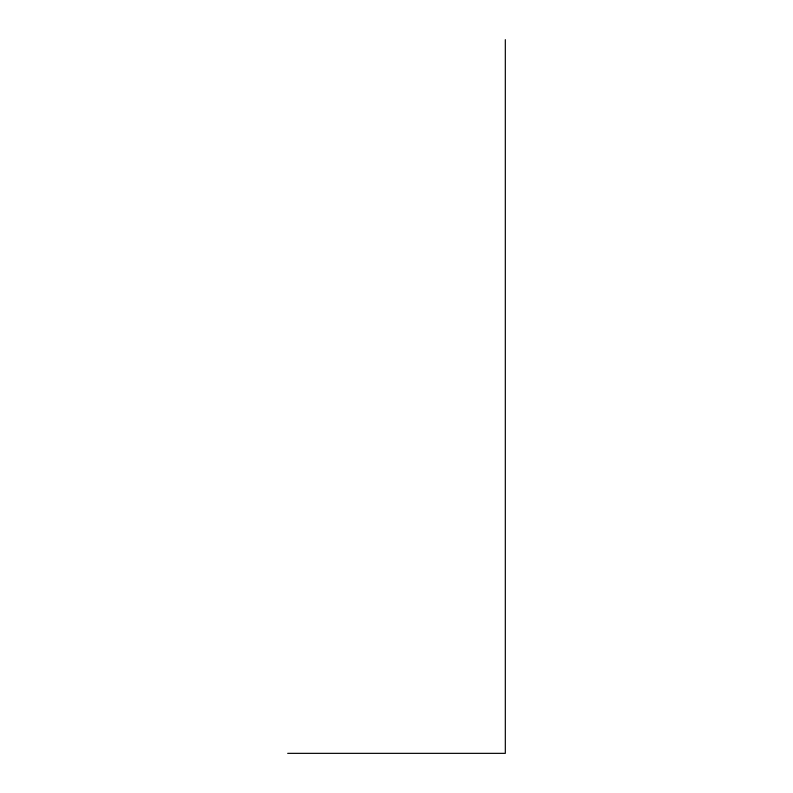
<?xml version="1.0" encoding="UTF-8"?>
<svg xmlns="http://www.w3.org/2000/svg" width="793" height="793" viewBox="0 0 793 793"><rect width="100%" height="100%" fill="white"/><g stroke="black" fill="none" stroke-linecap="round" stroke-linejoin="round"><path stroke-width="1.19" d="M287.681 753.35L505.319 753.35L505.319 39.65"/></g></svg>
